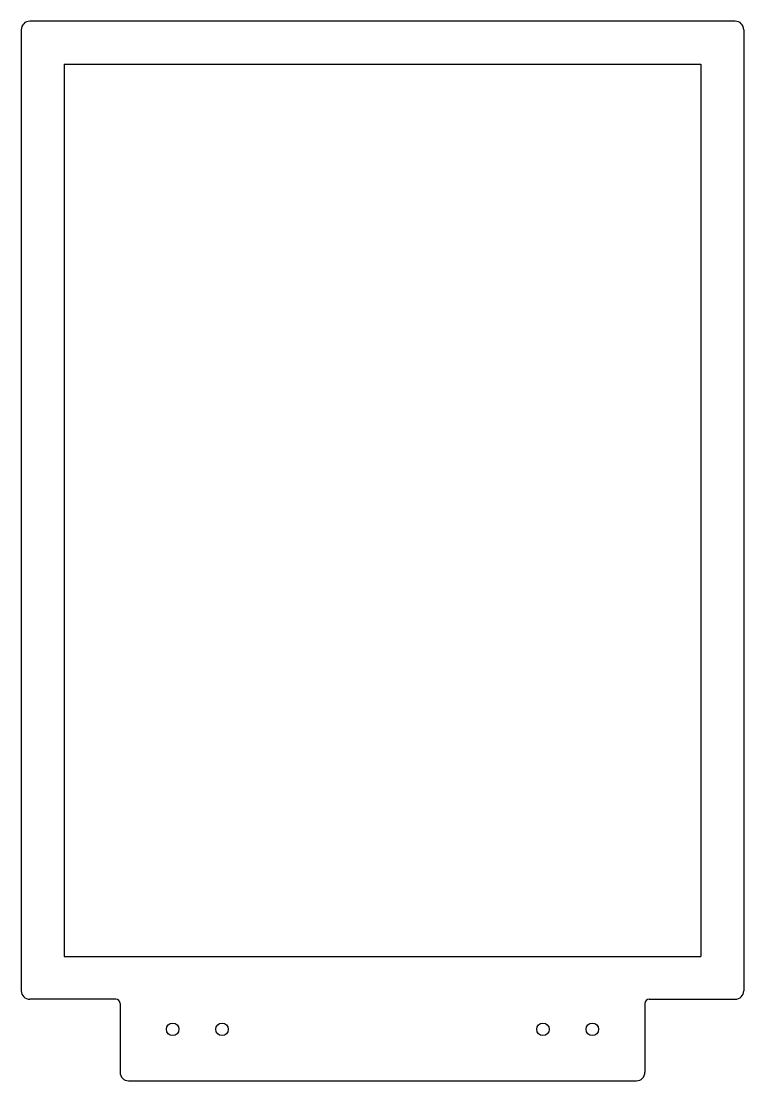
# Model space of a CAD drawing. Extents: x -85 to 83, y -142 to 104.
import ezdxf

# ---------------------------------------------------------------- set-up
doc = ezdxf.new("R2010")
doc.units = 0
doc.layers.add('VISIBLE', color=7, linetype='CONTINUOUS')

msp = doc.modelspace()

# ---------------------------------------------------------------- linework, layer by layer
at = {"layer": 'VISIBLE'}
for p, q in [((80.95, 104.44), (-83.3, 104.44)), ((-85.3, 102.44), (-85.3, -121.44)), ((82.95, 102.44), (82.95, -121.44)), ((-75.3, 94.44), (-75.3, -113.44)), ((-75.3, 94.44), (72.95, 94.44)), ((72.95, 94.44), (72.95, -113.44)), ((-75.3, -113.44), (72.95, -113.44)), ((-63.29, -123.44), (-83.3, -123.44)), ((-62.29, -124.44), (-62.29, -140.44)), ((59.94, -124.44), (59.94, -140.44)), ((60.94, -123.44), (80.95, -123.44)), ((-60.29, -142.44), (57.94, -142.44))]:
    msp.add_line(p, q, dxfattribs=at)
for centre in [(-50.03, -130.44), (-38.53, -130.44), (36.18, -130.44), (47.68, -130.44)]:
    msp.add_circle(centre, 1.45, dxfattribs=at)
for centre, radius, start, end in [((-83.3, 102.44), 2, 90, 180), ((80.95, 102.44), 2, 0, 90), ((-83.3, -121.44), 2, 180, 270), ((80.95, -121.44), 2, 270, 0), ((-63.29, -124.44), 1, 0.2532, 90), ((60.94, -124.44), 1, 90, 179.7468), ((-60.29, -140.44), 2, 180, 270), ((57.94, -140.44), 2, 270, 0)]:
    msp.add_arc(centre, radius, start, end, dxfattribs=at)

doc.saveas('drawing.dxf')
